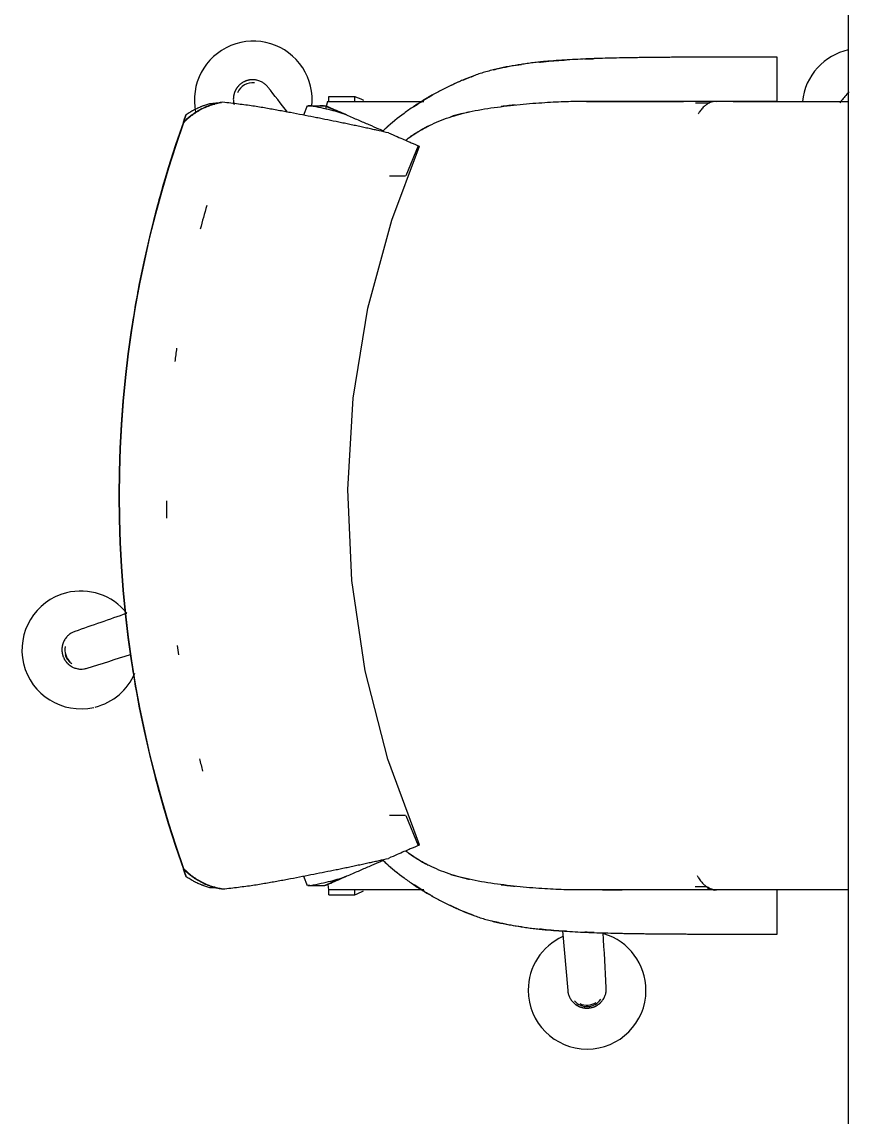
# Model space of a CAD drawing. Extents: x 6433 to 75181, y -2986 to 56414.
# Drawn here: x 25224 to 25785, y 5330 to 6074 of the extents above; entities that cross this region are included whole.
import ezdxf

# ---------------------------------------------------------------- set-up
doc = ezdxf.new("R2010")
doc.units = 0
doc.header["$MEASUREMENT"] = 0
doc.layers.add('A-Furniture', color=252, linetype='CONTINUOUS')

msp = doc.modelspace()

# ---------------------------------------------------------------- linework, layer by layer
at = {"layer": 'A-Furniture'}
for p, q in [((25784.93, 6113.88), (25784.93, 4613.88)), ((25736.77, 6020.5), (25736.77, 6050.5)), ((25432.27, 6023.69), (25449.85, 6023.69)), ((25432.27, 6020.4), (25432.27, 6023.69)), ((25449.85, 6020.4), (25449.85, 6023.69)), ((25351.35, 6018.93), (25355.54, 6019.37)), ((25355.54, 6019.37), (25359.27, 6019.7)), ((25417.57, 6017.49), (25414.99, 6011.07)), ((25418.88, 6017.49), (25429.57, 6017.49)), ((25429.57, 6017.49), (25444.19, 6011.21)), ((25431.38, 6020.4), (25429.97, 6015.18)), ((25431.38, 6020.4), (25496.71, 6020.4)), ((25607.07, 6020.4), (25673.09, 6020.4)), ((25706.73, 6020.4), (25780.5, 6020.4)), ((25780.5, 6020.4), (25784.95, 6020.4)), ((25474.9, 5939.72), (25493.84, 5989.88)), ((25492.88, 5990.29), (25484.52, 5969.79)), ((25473.31, 5969.84), (25484.35, 5969.84)), ((25458.65, 5879.85), (25474.9, 5939.72)), ((25448.66, 5818.63), (25458.65, 5879.85)), ((25445.03, 5756.7), (25448.66, 5818.63)), ((25447.79, 5694.73), (25445.03, 5756.7)), ((25456.93, 5633.37), (25447.79, 5694.73)), ((25472.33, 5573.28), (25456.93, 5633.37)), ((25493.84, 5515.1), (25472.33, 5573.28)), ((25484.35, 5535.14), (25473.31, 5535.14)), ((25484.52, 5535.18), (25492.88, 5514.69)), ((25414.99, 5493.91), (25417.57, 5487.49)), ((25444.19, 5493.77), (25429.57, 5487.49)), ((25355.54, 5485.6), (25351.35, 5486.05)), ((25359.27, 5485.28), (25355.54, 5485.6)), ((25418.88, 5487.49), (25429.57, 5487.49)), ((25431.43, 5488.29), (25431.87, 5484.58)), ((25496.71, 5484.58), (25431.87, 5484.58)), ((25432.27, 5481.29), (25432.27, 5484.58)), ((25432.27, 5481.29), (25449.85, 5481.29)), ((25449.85, 5481.29), (25449.85, 5484.58)), ((25673.09, 5484.58), (25607.07, 5484.58)), ((25780.5, 5484.58), (25706.73, 5484.58)), ((25736.77, 5454.48), (25736.77, 5484.48)), ((25784.95, 5484.58), (25780.5, 5484.58)), ((25590.93, 5456.81), (25594.41, 5416.18))]:
    msp.add_line(p, q, dxfattribs=at)
for centre, radius, start, end in [((25380.9, 6021.38), 40, 33.04881, 191.85208), ((25793.61, 6016.31), 40, 102.64039, 137.51732), ((25380.9, 6021.38), 40, 353.97405, 33.04881), ((25793.61, 6016.31), 40, 137.51732, 174.12717), ((25380.48, 6021.97), 11.14, 84.02688, 156.97912), ((26046.47, 5752.49), 756.84, 159.98894, 160.37738), ((26046.47, 5752.49), 756.84, 160.40867, 199.59133), ((26046.47, 5752.49), 756.62, 160.42831, 199.57169), ((26046.47, 5752.49), 756.84, 163.49886, 165.70638), ((26046.47, 5752.49), 724.59, 164.20509, 165.53572), ((26046.47, 5752.49), 756.84, 169.39213, 171.42383), ((26046.47, 5752.49), 724.59, 172.05656, 172.77513), ((26046.47, 5752.49), 724.59, 180.28832, 181.21946), ((25263.76, 5647.61), 40, 38.76024, 104.1205), ((25263.76, 5647.61), 40, 104.1205, 282.77485), ((25264.05, 5647.74), 11.14, 168.68345, 228.10468), ((26046.47, 5752.49), 724.59, 188.0854, 188.59456), ((25263.76, 5647.61), 11.17, 197.81482, 237.29401), ((26046.47, 5752.49), 756.84, 188.57617, 190.60787), ((25263.76, 5647.61), 40, 284.1205, 336.83238), ((26046.47, 5752.49), 724.59, 194.29018, 194.97515), ((26046.47, 5752.49), 756.84, 194.29362, 196.50114), ((26046.47, 5752.49), 756.84, 199.62262, 200.01106), ((25607.57, 5416.35), 40, 114.42167, 180), ((25607.57, 5416.35), 40, 0, 73.41539), ((25607.57, 5416.35), 40, 180, 0), ((25607.57, 5416.35), 11.17, 220.15514, 326.54575), ((25607.51, 5417.32), 11.14, 244.40479, 303.82601)]:
    msp.add_arc(centre, radius, start, end, dxfattribs=at)
for points, knots in [([(25736.74, 6050.5), (25736.7, 6050.5), (25736.55, 6050.5), (25735.97, 6050.5), (25734.89, 6050.5), (25733.33, 6050.5), (25731.87, 6050.5), (25730.63, 6050.5), (25729.61, 6050.5), (25728.47, 6050.5), (25727.16, 6050.5), (25725.69, 6050.5), (25724.04, 6050.5), (25722.25, 6050.5), (25720.62, 6050.5), (25719.42, 6050.5), (25717.79, 6050.5), (25714.81, 6050.5), (25712.38, 6050.5), (25710.59, 6050.5), (25708.72, 6050.49), (25706.56, 6050.49), (25704.24, 6050.49), (25702.52, 6050.49), (25701.13, 6050.49), (25699.38, 6050.48), (25697.22, 6050.48), (25694.16, 6050.47), (25690.41, 6050.47), (25685.93, 6050.46), (25681.98, 6050.44), (25678.85, 6050.43), (25675.77, 6050.42), (25672.06, 6050.4), (25667.4, 6050.37), (25662.43, 6050.34), (25657.54, 6050.31), (25653.42, 6050.27), (25650.21, 6050.24), (25647.27, 6050.2), (25643.88, 6050.15), (25639.91, 6050.09), (25635.72, 6050.03), (25630.18, 6049.92), (25623.63, 6049.78), (25616.1, 6049.59), (25608.67, 6049.35), (25601.28, 6048.98), (25594.01, 6048.58), (25586.65, 6048.16), (25580.33, 6047.66), (25575.07, 6047.13), (25570.96, 6046.65), (25566.81, 6046.1), (25561.34, 6045.32), (25554.63, 6044.21), (25548.05, 6042.86), (25542.83, 6041.59), (25538.88, 6040.53), (25535, 6039.36), (25530.05, 6037.67), (25524.12, 6035.34), (25518.34, 6032.74), (25513.67, 6030.51), (25510.1, 6028.78), (25506.54, 6026.98), (25501.92, 6024.48), (25496.3, 6021.17), (25489.7, 6016.9), (25481.06, 6010.81), (25474.08, 6005.17), (25469.58, 6000.91), (25468.86, 6000.22)], [0.2173913, 0.2173913, 0.2173913, 0.2173913, 0.2228261, 0.2282609, 0.2336957, 0.2391304, 0.2445652, 0.2472826, 0.25, 0.2527174, 0.2554348, 0.2581522, 0.2608696, 0.263587, 0.2663043, 0.2690217, 0.2717391, 0.2771739, 0.2798913, 0.2826087, 0.2853261, 0.2880435, 0.2907609, 0.2934783, 0.2961957, 0.298913, 0.3016304, 0.3043478, 0.3097826, 0.3152174, 0.3206522, 0.326087, 0.3315217, 0.3369565, 0.3423913, 0.3478261, 0.3532609, 0.3586957, 0.3641304, 0.3695652, 0.375, 0.3804348, 0.3858696, 0.3913043, 0.4021739, 0.4130435, 0.423913, 0.4347826, 0.4456522, 0.4565217, 0.4673913, 0.4728261, 0.4782609, 0.4836957, 0.4891304, 0.5, 0.5108696, 0.5163043, 0.5217391, 0.5271739, 0.5326087, 0.5434783, 0.5543478, 0.5597826, 0.5652174, 0.5706522, 0.576087, 0.5869565, 0.5978261, 0.6086957, 0.6304348, 0.6346057, 0.6346057, 0.6346057, 0.6346057]), ([(25543.95, 6041.82), (25545.5, 6042.23), (25549.45, 6043.22), (25555.79, 6044.51), (25560.58, 6045.26), (25562.92, 6045.58)], [0.49318304, 0.49318304, 0.49318304, 0.49318304, 0.5, 0.51041667, 0.52034416, 0.52034416, 0.52034416, 0.52034416]), ([(25575.26, 6047.09), (25576.16, 6047.18), (25579.46, 6047.53), (25585.06, 6048.06), (25590.2, 6048.4), (25593.06, 6048.57), (25593.62, 6048.6)], [0.53783396, 0.53783396, 0.53783396, 0.53783396, 0.54166667, 0.55208333, 0.5625, 0.56500708, 0.56500708, 0.56500708, 0.56500708]), ([(25606.11, 6049.19), (25607.33, 6049.24), (25609.46, 6049.34), (25611.55, 6049.42), (25612.44, 6049.45)], [0.583333333, 0.583333333, 0.583333333, 0.583333333, 0.588541667, 0.59241184, 0.59241184, 0.59241184, 0.59241184]), ([(25380.04, 6035.11), (25379.8, 6035.1), (25379.41, 6035.08), (25378.9, 6035.02), (25378.6, 6034.98), (25378.36, 6034.95), (25378.13, 6034.9), (25377.83, 6034.85), (25377.44, 6034.76), (25377.01, 6034.65), (25376.64, 6034.55), (25376.45, 6034.48), (25376.33, 6034.44), (25376.24, 6034.41), (25376.14, 6034.38), (25376.01, 6034.33), (25375.78, 6034.25), (25375.42, 6034.11), (25374.96, 6033.9), (25374.33, 6033.6), (25373.69, 6033.24), (25373.07, 6032.84), (25372.64, 6032.53), (25372.21, 6032.2), (25371.62, 6031.7), (25371.05, 6031.15), (25370.54, 6030.58), (25370.19, 6030.16), (25369.94, 6029.83), (25369.78, 6029.62), (25369.7, 6029.5), (25369.64, 6029.41), (25369.59, 6029.33), (25369.51, 6029.22), (25369.4, 6029.04), (25369.19, 6028.72), (25368.97, 6028.33), (25368.79, 6028), (25368.68, 6027.76), (25368.61, 6027.62), (25368.56, 6027.52), (25368.51, 6027.41), (25368.44, 6027.26), (25368.34, 6027.02), (25368.2, 6026.68), (25368.06, 6026.3), (25367.98, 6026.06), (25367.95, 6025.94)], [-1, -1, -1, -1, -0.916667, -0.875, -0.854167, -0.833333, -0.8125, -0.791667, -0.75, -0.708333, -0.6875, -0.677083, -0.671875, -0.666667, -0.661458, -0.65625, -0.645833, -0.625, -0.604167, -0.583333, -0.541667, -0.520833, -0.5, -0.479167, -0.458333, -0.416667, -0.395833, -0.375, -0.354167, -0.34375, -0.338542, -0.333333, -0.328125, -0.322917, -0.3125, -0.291667, -0.25, -0.208333, -0.1875, -0.177083, -0.166667, -0.15625, -0.145833, -0.125, -0.083333, -0.041667, 0, 0, 0, 0]), ([(25385.28, 6034.21), (25384.84, 6034.38), (25383.99, 6034.66), (25382.95, 6034.89), (25382.26, 6035), (25381.88, 6035.04), (25381.66, 6035.06), (25381.48, 6035.08), (25381.31, 6035.09), (25381.1, 6035.1), (25380.86, 6035.11), (25380.65, 6035.12), (25380.46, 6035.12), (25380.24, 6035.11), (25380.11, 6035.11), (25380.04, 6035.11)], [-1, -1, -1, -1, -0.8, -0.6, -0.5, -0.45, -0.4, -0.375, -0.35, -0.3, -0.25, -0.2, -0.15, -0.1, 0, 0, 0, 0]), ([(25367.95, 6025.94), (25367.93, 6025.89), (25367.89, 6025.77), (25367.84, 6025.58), (25367.79, 6025.4), (25367.74, 6025.21), (25367.67, 6024.93), (25367.6, 6024.61), (25367.55, 6024.35), (25367.48, 6023.95), (25367.38, 6023.19), (25367.31, 6022.03), (25367.35, 6021.12), (25367.4, 6020.66)], [-1, -1, -1, -1, -0.925, -0.85, -0.8125, -0.775, -0.7, -0.625, -0.5875, -0.55, -0.4, -0.2, 0, 0, 0, 0]), ([(25489.74, 6016.77), (25491.36, 6017.84), (25495.04, 6020.23), (25499.47, 6022.98), (25502.35, 6024.65), (25503.09, 6025.08)], [0.40851688, 0.40851688, 0.40851688, 0.40851688, 0.41666667, 0.42708333, 0.43069115, 0.43069115, 0.43069115, 0.43069115]), ([(25359.27, 6019.7), (25358.17, 6019.55), (25356.51, 6019.24), (25354.26, 6018.65), (25352.57, 6018.12), (25350.86, 6017.52), (25349.13, 6016.84), (25347.7, 6016.21), (25346.57, 6015.67), (25345.73, 6015.24), (25344.89, 6014.8), (25343.79, 6014.2), (25342.42, 6013.4), (25340.8, 6012.37), (25339.23, 6011.28), (25337.72, 6010.12), (25335.75, 6008.49), (25334.35, 6007.17), (25333.45, 6006.26)], [-1, -1, -1, -1, -0.875, -0.8125, -0.75, -0.6875, -0.625, -0.5625, -0.53125, -0.5, -0.46875, -0.4375, -0.375, -0.3125, -0.25, -0.1875, -0.125, 0, 0, 0, 0]), ([(25360.2, 6019.77), (25359.07, 6019.63), (25357.36, 6019.33), (25355.04, 6018.75), (25353.29, 6018.23), (25351.52, 6017.62), (25349.73, 6016.92), (25348.24, 6016.27), (25347.07, 6015.72), (25346.2, 6015.28), (25345.34, 6014.83), (25344.19, 6014.2), (25342.78, 6013.37), (25341.11, 6012.3), (25339.5, 6011.17), (25337.94, 6009.96), (25335.92, 6008.26), (25334.48, 6006.89), (25333.57, 6005.94)], [-1, -1, -1, -1, -0.875, -0.8125, -0.75, -0.6875, -0.625, -0.5625, -0.53125, -0.5, -0.46875, -0.4375, -0.375, -0.3125, -0.25, -0.1875, -0.125, 0, 0, 0, 0]), ([(25333.81, 6006.63), (25334.71, 6007.52), (25336.1, 6008.79), (25338.04, 6010.37), (25339.54, 6011.5), (25341.09, 6012.56), (25342.68, 6013.56), (25344.03, 6014.33), (25345.12, 6014.92), (25345.94, 6015.35), (25346.77, 6015.76), (25347.88, 6016.29), (25349.29, 6016.91), (25350.99, 6017.57), (25352.68, 6018.16), (25354.34, 6018.67), (25356.56, 6019.24), (25358.19, 6019.55), (25359.27, 6019.7)], [-1, -1, -1, -1, -0.875, -0.8125, -0.75, -0.6875, -0.625, -0.5625, -0.53125, -0.5, -0.46875, -0.4375, -0.375, -0.3125, -0.25, -0.1875, -0.125, 0, 0, 0, 0]), ([(25335.33, 6011.48), (25336.17, 6012.07), (25337.47, 6012.91), (25339, 6013.82), (25339.88, 6014.31), (25340.55, 6014.67), (25341.22, 6015.02), (25342.12, 6015.47), (25343.25, 6016), (25344.39, 6016.5), (25345.29, 6016.88), (25345.97, 6017.15), (25346.65, 6017.42), (25347.55, 6017.75), (25349.12, 6018.3), (25350.46, 6018.7), (25351.35, 6018.93)], [-1, -1, -1, -1, -0.833333, -0.75, -0.708333, -0.666667, -0.625, -0.583333, -0.5, -0.416667, -0.375, -0.333333, -0.291667, -0.25, -0.166667, 0, 0, 0, 0]), ([(25472.63, 5998.99), (25470.6, 5999.46), (25467.45, 6000.18), (25463.01, 6001.17), (25459.58, 6001.93), (25455.97, 6002.71), (25452.2, 6003.52), (25448.37, 6004.33), (25444.58, 6005.12), (25440.85, 6005.9), (25435.85, 6006.92), (25430.83, 6007.94), (25425.77, 6008.96), (25420.73, 6009.96), (25414.3, 6011.21), (25407.54, 6012.5), (25402.04, 6013.53), (25397.84, 6014.29), (25393.67, 6015.04), (25389.5, 6015.8), (25385.2, 6016.54), (25380.65, 6017.24), (25375.83, 6017.91), (25369.16, 6018.77), (25363.86, 6019.38), (25360.2, 6019.77)], [-1, -1, -1, -1, -0.928571, -0.892857, -0.857143, -0.821429, -0.785714, -0.75, -0.714286, -0.678571, -0.642857, -0.571429, -0.535714, -0.5, -0.428571, -0.357143, -0.321429, -0.285714, -0.25, -0.214286, -0.178571, -0.142857, -0.107143, -0.071429, 0, 0, 0, 0]), ([(25419.99, 6017.49), (25419.34, 6017.49), (25418.52, 6017.49), (25417.99, 6017.49), (25417.84, 6017.49), (25417.82, 6017.49)], [0.4444444, 0.4444444, 0.4444444, 0.4444444, 0.5833333, 0.6527778, 0.6666667, 0.6666667, 0.6666667, 0.6666667]), ([(25444.22, 6011.19), (25442.82, 6011.79), (25437.92, 6013.9), (25433, 6016.01), (25429.57, 6017.49)], [-0.08237256, -0.08237256, -0.08237256, -0.08237256, -0.05882353, 0, 0, 0, 0]), ([(25429.57, 6017.49), (25433, 6016.01), (25437.92, 6013.9), (25442.82, 6011.79), (25444.22, 6011.19)], [-1, -1, -1, -1, -0.94117647, -0.91762744, -0.91762744, -0.91762744, -0.91762744]), ([(25484.62, 5994.31), (25485.54, 5995.01), (25487.5, 5996.44), (25490.57, 5998.51), (25493.84, 6000.48), (25497.14, 6002.3), (25501.49, 6004.54), (25506.96, 6007.01), (25513.79, 6009.56), (25521.3, 6011.84), (25529.47, 6013.77), (25537.91, 6015.3), (25546.62, 6016.55), (25555.47, 6017.66), (25564.3, 6018.6), (25572.88, 6019.28), (25580.9, 6019.8), (25588.32, 6020.21), (25595.07, 6020.46), (25601.31, 6020.51), (25607.31, 6020.49), (25613.32, 6020.49), (25619.54, 6020.53), (25624.98, 6020.52), (25629.62, 6020.51), (25634.5, 6020.5), (25639.43, 6020.5), (25644.05, 6020.5), (25647.18, 6020.5), (25650, 6020.5), (25653.1, 6020.5), (25657.16, 6020.5), (25663.92, 6020.5), (25671.26, 6020.5), (25676.23, 6020.5), (25679.33, 6020.5), (25682.52, 6020.5), (25686.49, 6020.5), (25690.73, 6020.5), (25694.21, 6020.5), (25697.02, 6020.5), (25699.05, 6020.5), (25700.79, 6020.5), (25702.15, 6020.5), (25703.63, 6020.5), (25705.73, 6020.5), (25707.94, 6020.5), (25709.83, 6020.5), (25711.58, 6020.5), (25713.32, 6020.5), (25715.2, 6020.5), (25717.25, 6020.5), (25718.78, 6020.5), (25719.7, 6020.5), (25720.53, 6020.5), (25721.5, 6020.5), (25722.89, 6020.5), (25724.62, 6020.5), (25726.17, 6020.5), (25727.57, 6020.5), (25728.8, 6020.5), (25729.89, 6020.5), (25731.18, 6020.5), (25732.61, 6020.5), (25734.22, 6020.5), (25735.93, 6020.5), (25736.8, 6020.5), (25736.81, 6020.5), (25736.72, 6020.5)], [0.3754739, 0.3754739, 0.3754739, 0.3754739, 0.3804348, 0.3858696, 0.3913043, 0.3967391, 0.4021739, 0.4130435, 0.423913, 0.4347826, 0.4456522, 0.4565217, 0.4673913, 0.4782609, 0.4891304, 0.5, 0.5108696, 0.5217391, 0.5326087, 0.5434783, 0.5543478, 0.5652174, 0.576087, 0.5869565, 0.5923913, 0.5978261, 0.6086957, 0.6141304, 0.6195652, 0.625, 0.6304348, 0.6358696, 0.6413043, 0.6521739, 0.6576087, 0.6630435, 0.6684783, 0.673913, 0.6793478, 0.6847826, 0.6875, 0.6902174, 0.6929348, 0.6956522, 0.6983696, 0.701087, 0.7038043, 0.7065217, 0.7092391, 0.7119565, 0.7146739, 0.7173913, 0.7201087, 0.7228261, 0.7241848, 0.7255435, 0.7282609, 0.7309783, 0.7336957, 0.736413, 0.7391304, 0.7418478, 0.7445652, 0.75, 0.7554348, 0.7608696, 0.7717391, 0.7826087, 0.7826087, 0.7826087, 0.7826087]), ([(25558.75, 6018), (25557.33, 6017.84), (25554.15, 6017.49), (25550.93, 6017.11), (25549.16, 6016.89)], [0.50425801, 0.50425801, 0.50425801, 0.50425801, 0.51041667, 0.51788638, 0.51788638, 0.51788638, 0.51788638]), ([(25690.62, 6019.38), (25690.06, 6019.12), (25688.89, 6018.49), (25686.99, 6017.01), (25685.32, 6015.23), (25684.15, 6013.67), (25683.47, 6012.67), (25683.13, 6012.14), (25682.96, 6011.87)], [0, 0, 0, 0, 0.0277778, 0.0555556, 0.0833333, 0.0972222, 0.1041667, 0.1111111, 0.1111111, 0.1111111, 0.1111111]), ([(25689.23, 6018.9), (25689.77, 6019.28), (25691.83, 6020.46), (25693.88, 6020.71), (25695.36, 6020.4)], [-0.07541741, -0.07541741, -0.07541741, -0.07541741, -0.05555556, 0, 0, 0, 0]), ([(25444.19, 6011.21), (25446.87, 6010.05), (25452.14, 6007.79), (25459.5, 6004.63), (25465.01, 6002.26), (25467.97, 6000.99), (25468.91, 6000.59)], [-1, -1, -1, -1, -0.8, -0.6, -0.4, -0.3, -0.3, -0.3, -0.3]), ([(25468.69, 6000.04), (25469.42, 6000.79), (25471.88, 6003.22), (25475.07, 6006.03), (25477.6, 6008.07), (25478.22, 6008.56)], [0.37051719, 0.37051719, 0.37051719, 0.37051719, 0.375, 0.38541667, 0.38875119, 0.38875119, 0.38875119, 0.38875119]), ([(25527.67, 6013.19), (25526.9, 6013.02), (25523.78, 6012.33), (25519.51, 6011.3), (25516.09, 6010.32), (25514.94, 6009.98)], [0.54866694, 0.54866694, 0.54866694, 0.54866694, 0.55208333, 0.5625, 0.56783755, 0.56783755, 0.56783755, 0.56783755]), ([(25499.19, 6003.39), (25499.11, 6003.34), (25496.96, 6002.17), (25492.8, 5999.71), (25488.78, 5996.98), (25486.79, 5995.53), (25486.7, 5995.47)], [0.59333507, 0.59333507, 0.59333507, 0.59333507, 0.59375, 0.60416667, 0.61458333, 0.61505928, 0.61505928, 0.61505928, 0.61505928]), ([(25251.48, 5651.58), (25251.41, 5651.35), (25251.31, 5650.97), (25251.2, 5650.47), (25251.14, 5650.17), (25251.09, 5649.94), (25251.06, 5649.7), (25251.01, 5649.4), (25250.97, 5649.01), (25250.93, 5648.56), (25250.92, 5648.18), (25250.91, 5647.97), (25250.91, 5647.85), (25250.91, 5647.75), (25250.91, 5647.65), (25250.91, 5647.52), (25250.92, 5647.26), (25250.93, 5646.88), (25250.98, 5646.38), (25251.06, 5645.68), (25251.2, 5644.96), (25251.38, 5644.25), (25251.53, 5643.74), (25251.7, 5643.23), (25251.98, 5642.51), (25252.32, 5641.79), (25252.69, 5641.13), (25252.97, 5640.66), (25253.21, 5640.31), (25253.36, 5640.1), (25253.45, 5639.98), (25253.51, 5639.9), (25253.57, 5639.82), (25253.65, 5639.71), (25253.78, 5639.54), (25254.02, 5639.25), (25254.31, 5638.91), (25254.57, 5638.64), (25254.76, 5638.45), (25254.87, 5638.34), (25254.95, 5638.26), (25255.04, 5638.17), (25255.15, 5638.07), (25255.35, 5637.89), (25255.63, 5637.65), (25255.95, 5637.39), (25256.14, 5637.24), (25256.24, 5637.17)], [-1, -1, -1, -1, -0.916667, -0.875, -0.854167, -0.833333, -0.8125, -0.791667, -0.75, -0.708333, -0.6875, -0.677083, -0.671875, -0.666667, -0.661458, -0.65625, -0.645833, -0.625, -0.604167, -0.583333, -0.541667, -0.520833, -0.5, -0.479167, -0.458333, -0.416667, -0.395833, -0.375, -0.354167, -0.34375, -0.338542, -0.333333, -0.328125, -0.322917, -0.3125, -0.291667, -0.25, -0.208333, -0.1875, -0.177083, -0.166667, -0.15625, -0.145833, -0.125, -0.083333, -0.041667, 0, 0, 0, 0]), ([(25254.03, 5656.24), (25253.73, 5655.89), (25253.18, 5655.17), (25252.63, 5654.26), (25252.31, 5653.64), (25252.14, 5653.3), (25252.05, 5653.09), (25251.98, 5652.93), (25251.91, 5652.77), (25251.83, 5652.58), (25251.74, 5652.35), (25251.67, 5652.16), (25251.61, 5651.98), (25251.54, 5651.77), (25251.5, 5651.65), (25251.48, 5651.58)], [-1, -1, -1, -1, -0.8, -0.6, -0.5, -0.45, -0.4, -0.375, -0.35, -0.3, -0.25, -0.2, -0.15, -0.1, 0, 0, 0, 0]), ([(25256.24, 5637.17), (25256.28, 5637.14), (25256.39, 5637.06), (25256.55, 5636.95), (25256.7, 5636.85), (25256.87, 5636.73), (25257.11, 5636.58), (25257.39, 5636.41), (25257.62, 5636.28), (25257.98, 5636.08), (25258.66, 5635.74), (25259.74, 5635.3), (25260.61, 5635.05), (25261.07, 5634.94)], [-1, -1, -1, -1, -0.925, -0.85, -0.8125, -0.775, -0.7, -0.625, -0.5875, -0.55, -0.4, -0.2, 0, 0, 0, 0]), ([(25736.72, 5484.48), (25736.81, 5484.48), (25736.8, 5484.48), (25735.93, 5484.48), (25734.22, 5484.48), (25732.61, 5484.48), (25731.18, 5484.48), (25729.89, 5484.48), (25728.8, 5484.48), (25727.57, 5484.48), (25726.17, 5484.48), (25724.62, 5484.48), (25722.89, 5484.48), (25721.5, 5484.48), (25720.53, 5484.48), (25719.7, 5484.48), (25718.78, 5484.48), (25717.25, 5484.48), (25715.2, 5484.48), (25713.32, 5484.48), (25711.58, 5484.48), (25709.83, 5484.48), (25707.94, 5484.48), (25705.73, 5484.48), (25703.63, 5484.48), (25702.15, 5484.48), (25700.79, 5484.48), (25699.05, 5484.48), (25697.02, 5484.48), (25694.21, 5484.48), (25690.73, 5484.48), (25686.49, 5484.48), (25682.52, 5484.48), (25679.33, 5484.48), (25676.23, 5484.48), (25671.26, 5484.48), (25663.92, 5484.48), (25657.16, 5484.48), (25653.1, 5484.48), (25650, 5484.48), (25647.18, 5484.48), (25644.05, 5484.48), (25639.43, 5484.48), (25634.5, 5484.47), (25629.62, 5484.46), (25624.98, 5484.45), (25619.54, 5484.45), (25613.32, 5484.48), (25607.31, 5484.49), (25601.31, 5484.46), (25595.07, 5484.52), (25588.32, 5484.77), (25580.9, 5485.18), (25572.88, 5485.69), (25564.3, 5486.38), (25555.47, 5487.31), (25546.62, 5488.42), (25537.91, 5489.68), (25529.47, 5491.2), (25521.3, 5493.14), (25513.79, 5495.42), (25506.96, 5497.97), (25501.49, 5500.44), (25497.14, 5502.67), (25493.84, 5504.49), (25490.57, 5506.47), (25487.5, 5508.53), (25485.54, 5509.97), (25484.62, 5510.67)], [0.2173913, 0.2173913, 0.2173913, 0.2173913, 0.2282609, 0.2391304, 0.2445652, 0.25, 0.2554348, 0.2581522, 0.2608696, 0.263587, 0.2663043, 0.2690217, 0.2717391, 0.2744565, 0.2758152, 0.2771739, 0.2798913, 0.2826087, 0.2853261, 0.2880435, 0.2907609, 0.2934783, 0.2961957, 0.298913, 0.3016304, 0.3043478, 0.3070652, 0.3097826, 0.3125, 0.3152174, 0.3206522, 0.326087, 0.3315217, 0.3369565, 0.3423913, 0.3478261, 0.3586957, 0.3641304, 0.3695652, 0.375, 0.3804348, 0.3858696, 0.3913043, 0.4021739, 0.4076087, 0.4130435, 0.423913, 0.4347826, 0.4456522, 0.4565217, 0.4673913, 0.4782609, 0.4891304, 0.5, 0.5108696, 0.5217391, 0.5326087, 0.5434783, 0.5543478, 0.5652174, 0.576087, 0.5869565, 0.5978261, 0.6032609, 0.6086957, 0.6141304, 0.6195652, 0.6245261, 0.6245261, 0.6245261, 0.6245261]), ([(25486.7, 5509.51), (25486.79, 5509.45), (25488.78, 5508), (25492.8, 5505.27), (25496.96, 5502.8), (25499.11, 5501.63), (25499.19, 5501.59)], [0.38494072, 0.38494072, 0.38494072, 0.38494072, 0.38541667, 0.39583333, 0.40625, 0.40666493, 0.40666493, 0.40666493, 0.40666493]), ([(25360.2, 5485.21), (25363.86, 5485.6), (25369.16, 5486.2), (25375.83, 5487.06), (25380.65, 5487.73), (25385.2, 5488.44), (25389.5, 5489.18), (25393.67, 5489.93), (25397.84, 5490.69), (25402.04, 5491.45), (25407.54, 5492.48), (25414.3, 5493.77), (25422.01, 5495.27), (25429.56, 5496.78), (25435.85, 5498.05), (25440.85, 5499.08), (25444.58, 5499.85), (25448.37, 5500.65), (25452.2, 5501.46), (25455.97, 5502.26), (25459.58, 5503.05), (25463.01, 5503.8), (25467.45, 5504.79), (25470.6, 5505.51), (25472.63, 5505.98)], [-1, -1, -1, -1, -0.928571, -0.892857, -0.857143, -0.821429, -0.785714, -0.75, -0.714286, -0.678571, -0.642857, -0.571429, -0.5, -0.428571, -0.357143, -0.321429, -0.285714, -0.25, -0.214286, -0.178571, -0.142857, -0.107143, -0.071429, 0, 0, 0, 0]), ([(25468.91, 5504.39), (25467.97, 5503.98), (25465.02, 5502.72), (25459.5, 5500.35), (25452.14, 5497.19), (25446.88, 5494.92), (25444.19, 5493.77)], [-0.7, -0.7, -0.7, -0.7, -0.6, -0.4, -0.2, 0, 0, 0, 0]), ([(25478.22, 5496.42), (25477.6, 5496.91), (25475.07, 5498.94), (25471.88, 5501.76), (25469.42, 5504.19), (25468.69, 5504.93)], [0.61124881, 0.61124881, 0.61124881, 0.61124881, 0.61458333, 0.625, 0.62948281, 0.62948281, 0.62948281, 0.62948281]), ([(25468.86, 5504.75), (25469.58, 5504.06), (25474.08, 5499.81), (25481.06, 5494.17), (25489.7, 5488.08), (25496.3, 5483.81), (25501.92, 5480.5), (25506.54, 5477.99), (25510.1, 5476.19), (25513.67, 5474.46), (25518.34, 5472.24), (25524.12, 5469.63), (25530.05, 5467.3), (25535, 5465.62), (25538.88, 5464.45), (25542.83, 5463.39), (25548.05, 5462.12), (25554.63, 5460.77), (25561.34, 5459.66), (25566.81, 5458.88), (25570.96, 5458.33), (25575.07, 5457.84), (25580.33, 5457.31), (25586.65, 5456.82), (25594.01, 5456.4), (25601.28, 5456), (25608.67, 5455.63), (25616.1, 5455.38), (25623.63, 5455.2), (25630.18, 5455.06), (25635.72, 5454.95), (25639.91, 5454.88), (25643.88, 5454.83), (25647.27, 5454.78), (25650.21, 5454.74), (25653.42, 5454.7), (25657.54, 5454.67), (25662.43, 5454.63), (25667.4, 5454.6), (25672.06, 5454.58), (25675.77, 5454.56), (25678.85, 5454.54), (25681.98, 5454.53), (25685.93, 5454.52), (25690.41, 5454.51), (25694.16, 5454.5), (25697.22, 5454.5), (25699.38, 5454.49), (25701.13, 5454.49), (25702.52, 5454.49), (25704.24, 5454.48), (25706.56, 5454.48), (25708.72, 5454.48), (25710.59, 5454.48), (25712.38, 5454.48), (25714.81, 5454.48), (25717.79, 5454.48), (25719.42, 5454.48), (25720.62, 5454.48), (25722.25, 5454.48), (25724.04, 5454.48), (25725.69, 5454.48), (25727.16, 5454.48), (25728.47, 5454.47), (25729.61, 5454.47), (25730.63, 5454.47), (25731.87, 5454.47), (25733.33, 5454.47), (25734.89, 5454.47), (25735.97, 5454.48), (25736.55, 5454.48), (25736.7, 5454.48), (25736.74, 5454.48)], [0.3653943, 0.3653943, 0.3653943, 0.3653943, 0.3695652, 0.3913043, 0.4021739, 0.4130435, 0.423913, 0.4293478, 0.4347826, 0.4402174, 0.4456522, 0.4565217, 0.4673913, 0.4728261, 0.4782609, 0.4836957, 0.4891304, 0.5, 0.5108696, 0.5163043, 0.5217391, 0.5271739, 0.5326087, 0.5434783, 0.5543478, 0.5652174, 0.576087, 0.5869565, 0.5978261, 0.6086957, 0.6141304, 0.6195652, 0.625, 0.6304348, 0.6358696, 0.6413043, 0.6467391, 0.6521739, 0.6576087, 0.6630435, 0.6684783, 0.673913, 0.6793478, 0.6847826, 0.6902174, 0.6956522, 0.6983696, 0.701087, 0.7038043, 0.7065217, 0.7092391, 0.7119565, 0.7146739, 0.7173913, 0.7201087, 0.7228261, 0.7282609, 0.7309783, 0.7336957, 0.736413, 0.7391304, 0.7418478, 0.7445652, 0.7472826, 0.75, 0.7527174, 0.7554348, 0.7608696, 0.7663043, 0.7717391, 0.7771739, 0.7826087, 0.7826087, 0.7826087, 0.7826087]), ([(25333.45, 5498.71), (25334.35, 5497.8), (25335.75, 5496.49), (25337.72, 5494.86), (25339.23, 5493.7), (25340.8, 5492.6), (25342.42, 5491.58), (25343.79, 5490.78), (25344.89, 5490.17), (25345.73, 5489.73), (25346.57, 5489.31), (25347.7, 5488.77), (25349.13, 5488.14), (25350.86, 5487.46), (25352.57, 5486.85), (25354.26, 5486.33), (25356.51, 5485.74), (25358.17, 5485.43), (25359.27, 5485.28)], [-1, -1, -1, -1, -0.875, -0.8125, -0.75, -0.6875, -0.625, -0.5625, -0.53125, -0.5, -0.46875, -0.4375, -0.375, -0.3125, -0.25, -0.1875, -0.125, 0, 0, 0, 0]), ([(25333.57, 5499.03), (25334.48, 5498.08), (25335.92, 5496.72), (25337.94, 5495.02), (25339.5, 5493.81), (25341.11, 5492.67), (25342.78, 5491.61), (25344.19, 5490.78), (25345.34, 5490.15), (25346.2, 5489.7), (25347.07, 5489.26), (25348.24, 5488.7), (25349.73, 5488.05), (25351.52, 5487.36), (25353.29, 5486.74), (25355.04, 5486.22), (25357.36, 5485.64), (25359.07, 5485.34), (25360.2, 5485.21)], [-1, -1, -1, -1, -0.875, -0.8125, -0.75, -0.6875, -0.625, -0.5625, -0.53125, -0.5, -0.46875, -0.4375, -0.375, -0.3125, -0.25, -0.1875, -0.125, 0, 0, 0, 0]), ([(25359.27, 5485.28), (25358.19, 5485.42), (25356.56, 5485.73), (25354.36, 5486.3), (25352.69, 5486.81), (25351, 5487.4), (25349.3, 5488.07), (25347.9, 5488.68), (25346.78, 5489.21), (25345.95, 5489.62), (25345.13, 5490.05), (25344.04, 5490.64), (25342.69, 5491.41), (25341.1, 5492.41), (25339.55, 5493.47), (25338.05, 5494.6), (25336.1, 5496.18), (25334.71, 5497.46), (25333.81, 5498.35)], [-1, -1, -1, -1, -0.875, -0.8125, -0.75, -0.6875, -0.625, -0.5625, -0.53125, -0.5, -0.46875, -0.4375, -0.375, -0.3125, -0.25, -0.1875, -0.125, 0, 0, 0, 0]), ([(25351.35, 5486.05), (25350.45, 5486.28), (25349.1, 5486.68), (25347.53, 5487.23), (25346.63, 5487.56), (25345.96, 5487.83), (25345.29, 5488.1), (25344.4, 5488.47), (25343.29, 5488.96), (25342.18, 5489.48), (25341.29, 5489.92), (25340.62, 5490.26), (25339.95, 5490.62), (25339.06, 5491.12), (25337.52, 5492.03), (25336.2, 5492.89), (25335.33, 5493.5)], [-1, -1, -1, -1, -0.833333, -0.75, -0.708333, -0.666667, -0.625, -0.583333, -0.5, -0.416667, -0.375, -0.333333, -0.291667, -0.25, -0.166667, 0, 0, 0, 0]), ([(25429.57, 5487.49), (25433, 5488.96), (25437.92, 5491.08), (25442.82, 5493.18), (25444.22, 5493.78)], [-1, -1, -1, -1, -0.94117647, -0.91762986, -0.91762986, -0.91762986, -0.91762986]), ([(25444.22, 5493.78), (25442.82, 5493.18), (25437.92, 5491.08), (25433, 5488.96), (25429.57, 5487.49)], [-0.08237014, -0.08237014, -0.08237014, -0.08237014, -0.05882353, 0, 0, 0, 0]), ([(25514.94, 5495), (25516.09, 5494.65), (25519.51, 5493.67), (25523.78, 5492.64), (25526.9, 5491.95), (25527.67, 5491.79)], [0.43216245, 0.43216245, 0.43216245, 0.43216245, 0.4375, 0.44791667, 0.45133306, 0.45133306, 0.45133306, 0.45133306]), ([(25682.29, 5494.25), (25682.44, 5493.98), (25682.75, 5493.45), (25683.36, 5492.46), (25684.42, 5490.89), (25685.87, 5489.11), (25687.47, 5487.58), (25688.41, 5486.88), (25688.83, 5486.6)], [0.8888889, 0.8888889, 0.8888889, 0.8888889, 0.8958333, 0.9027778, 0.9166667, 0.9444444, 0.9722222, 1, 1, 1, 1]), ([(25503.09, 5479.9), (25502.35, 5480.32), (25499.47, 5482), (25495.04, 5484.75), (25491.36, 5487.14), (25489.74, 5488.21)], [0.56930885, 0.56930885, 0.56930885, 0.56930885, 0.57291667, 0.58333333, 0.59148312, 0.59148312, 0.59148312, 0.59148312]), ([(25549.16, 5488.08), (25550.93, 5487.86), (25554.15, 5487.48), (25557.33, 5487.13), (25558.75, 5486.98)], [0.48211362, 0.48211362, 0.48211362, 0.48211362, 0.48958333, 0.49574199, 0.49574199, 0.49574199, 0.49574199]), ([(25689.23, 5486.07), (25689.77, 5485.7), (25691.83, 5484.52), (25693.88, 5484.26), (25695.36, 5484.58)], [0.92458259, 0.92458259, 0.92458259, 0.92458259, 0.94444444, 1, 1, 1, 1]), ([(25530.19, 5467.39), (25527.01, 5468.52), (25521.68, 5470.59), (25516.42, 5472.98), (25514.3, 5474)], [0.52726515, 0.52726515, 0.52726515, 0.52726515, 0.54166667, 0.55157401, 0.55157401, 0.55157401, 0.55157401]), ([(25562.92, 5459.39), (25560.58, 5459.72), (25555.79, 5460.47), (25549.45, 5461.76), (25545.5, 5462.74), (25543.95, 5463.15)], [0.47965584, 0.47965584, 0.47965584, 0.47965584, 0.48958333, 0.5, 0.50681696, 0.50681696, 0.50681696, 0.50681696]), ([(25593.62, 5456.38), (25593.06, 5456.41), (25590.2, 5456.57), (25585.06, 5456.91), (25579.46, 5457.44), (25576.16, 5457.79), (25575.26, 5457.89)], [0.43499292, 0.43499292, 0.43499292, 0.43499292, 0.4375, 0.44791667, 0.45833333, 0.46216604, 0.46216604, 0.46216604, 0.46216604]), ([(25615.82, 5407.14), (25615.87, 5407.18), (25615.96, 5407.26), (25616.11, 5407.38), (25616.25, 5407.51), (25616.4, 5407.64), (25616.61, 5407.84), (25616.84, 5408.07), (25617.03, 5408.26), (25617.31, 5408.55), (25617.81, 5409.13), (25618.5, 5410.07), (25618.96, 5410.85), (25619.17, 5411.27)], [-1, -1, -1, -1, -0.925, -0.85, -0.8125, -0.775, -0.7, -0.625, -0.5875, -0.55, -0.4, -0.2, 0, 0, 0, 0]), ([(25596.79, 5409.7), (25597.06, 5409.32), (25597.63, 5408.61), (25598.37, 5407.85), (25598.89, 5407.39), (25599.18, 5407.15), (25599.36, 5407), (25599.5, 5406.9), (25599.63, 5406.79), (25599.8, 5406.67), (25600, 5406.53), (25600.17, 5406.41), (25600.33, 5406.31), (25600.51, 5406.19), (25600.63, 5406.12), (25600.69, 5406.08)], [-1, -1, -1, -1, -0.8, -0.6, -0.5, -0.45, -0.4, -0.375, -0.35, -0.3, -0.25, -0.2, -0.15, -0.1, 0, 0, 0, 0]), ([(25600.69, 5406.08), (25600.89, 5405.96), (25601.23, 5405.76), (25601.69, 5405.53), (25601.96, 5405.4), (25602.18, 5405.3), (25602.4, 5405.21), (25602.68, 5405.09), (25603.05, 5404.95), (25603.48, 5404.8), (25603.84, 5404.7), (25604.04, 5404.64), (25604.16, 5404.61), (25604.25, 5404.58), (25604.35, 5404.56), (25604.48, 5404.53), (25604.73, 5404.47), (25605.11, 5404.39), (25605.6, 5404.31), (25606.3, 5404.22), (25607.03, 5404.17), (25607.76, 5404.17), (25608.29, 5404.2), (25608.83, 5404.24), (25609.6, 5404.33), (25610.38, 5404.48), (25611.11, 5404.68), (25611.63, 5404.84), (25612.03, 5404.98), (25612.28, 5405.07), (25612.41, 5405.12), (25612.51, 5405.16), (25612.6, 5405.2), (25612.72, 5405.25), (25612.91, 5405.34), (25613.26, 5405.5), (25613.66, 5405.7), (25613.99, 5405.89), (25614.22, 5406.02), (25614.35, 5406.1), (25614.45, 5406.16), (25614.55, 5406.22), (25614.69, 5406.31), (25614.91, 5406.46), (25615.21, 5406.67), (25615.53, 5406.91), (25615.73, 5407.07), (25615.82, 5407.14)], [-1, -1, -1, -1, -0.916667, -0.875, -0.854167, -0.833333, -0.8125, -0.791667, -0.75, -0.708333, -0.6875, -0.677083, -0.671875, -0.666667, -0.661458, -0.65625, -0.645833, -0.625, -0.604167, -0.583333, -0.541667, -0.520833, -0.5, -0.479167, -0.458333, -0.416667, -0.395833, -0.375, -0.354167, -0.34375, -0.338542, -0.333333, -0.328125, -0.322917, -0.3125, -0.291667, -0.25, -0.208333, -0.1875, -0.177083, -0.166667, -0.15625, -0.145833, -0.125, -0.083333, -0.041667, 0, 0, 0, 0])]:
    msp.add_open_spline(points, degree=3, knots=knots, dxfattribs=at)
for points in [[(25521.67, 6034.29), (25524.49, 6035.47), (25527.33, 6036.57), (25530.19, 6037.58)], [(25390.82, 6030.09), (25390.34, 6030.7), (25389.28, 6031.83), (25387.41, 6033.22), (25386.01, 6033.92), (25385.28, 6034.21)], [(25404.15, 6013.11), (25399.71, 6018.77), (25395.26, 6024.43), (25390.82, 6030.09)], [(25514.3, 6030.98), (25516.42, 6032), (25518.57, 6032.97), (25520.72, 6033.89)], [(25449.85, 6023.69), (25451.89, 6022.98), (25453.84, 6022.14), (25455.7, 6021.15)], [(25783.86, 6025.21), (25782.3, 6023.3), (25780.73, 6021.39), (25779.16, 6019.48)], [(25785.5, 6026.88), (25784.9, 6026.38), (25784.36, 6025.82), (25783.86, 6025.21)], [(25351.35, 6018.93), (25352.49, 6018.8), (25353.6, 6018.66), (25354.7, 6018.53)], [(25367.4, 6020.66), (25367.48, 6019.87), (25367.63, 6019.1), (25367.84, 6018.35)], [(25417.94, 6017.49), (25418.16, 6017.49), (25418.47, 6017.49), (25418.88, 6017.49)], [(25418.88, 6017.49), (25418.97, 6017.47), (25419.08, 6017.45), (25419.19, 6017.43)], [(25444.19, 6011.21), (25441.2, 6012.33), (25434.1, 6014.48), (25424.76, 6016.44), (25419.53, 6017.38)], [(25428.48, 6017.49), (25427.67, 6017.49), (25426.87, 6017.49), (25426.09, 6017.49)], [(25681.18, 6019.38), (25684.45, 6019.38), (25687.66, 6019.38), (25690.62, 6019.38)], [(25695.36, 6020.4), (25694.63, 6020.42), (25693.1, 6020.27), (25691.46, 6019.74), (25690.62, 6019.38)], [(25706.73, 6020.4), (25703.35, 6020.4), (25699.58, 6020.4), (25695.36, 6020.4)], [(25333.45, 6006.26), (25333.82, 6007.31), (25334.51, 6009.22), (25335.07, 6010.78), (25335.33, 6011.48)], [(25472.63, 5998.99), (25474.84, 5998.04), (25478.78, 5996.35), (25483.39, 5994.37), (25486.92, 5992.85), (25489.57, 5991.71), (25491.57, 5990.85), (25493.11, 5990.19), (25493.66, 5989.96), (25493.78, 5989.9)], [(25294.76, 5672.4), (25283.08, 5668.31), (25271.4, 5664.23), (25259.72, 5660.15)], [(25259.72, 5660.15), (25258.99, 5659.9), (25257.57, 5659.26), (25255.65, 5657.94), (25254.53, 5656.84), (25254.03, 5656.24)], [(25268.01, 5635.21), (25277.84, 5638.31), (25287.67, 5641.41), (25297.5, 5644.52)], [(25261.07, 5634.94), (25261.83, 5634.76), (25263.39, 5634.54), (25265.74, 5634.63), (25267.27, 5634.97), (25268.01, 5635.21)], [(25493.78, 5515.07), (25493.66, 5515.02), (25493.11, 5514.78), (25491.57, 5514.12), (25489.57, 5513.26), (25486.92, 5512.12), (25483.39, 5510.61), (25478.78, 5508.63), (25474.84, 5506.94), (25472.63, 5505.98)], [(25335.33, 5493.5), (25335.07, 5494.19), (25334.51, 5495.75), (25333.82, 5497.67), (25333.45, 5498.71)], [(25419.53, 5487.6), (25424.76, 5488.53), (25434.1, 5490.5), (25441.2, 5492.65), (25444.19, 5493.77)], [(25354.7, 5486.44), (25353.6, 5486.31), (25352.49, 5486.18), (25351.35, 5486.05)], [(25417.82, 5487.49), (25418, 5487.49), (25418.56, 5487.49), (25419.47, 5487.49), (25419.99, 5487.49)], [(25418.88, 5487.49), (25418.47, 5487.49), (25418.16, 5487.49), (25417.94, 5487.49)], [(25419.19, 5487.54), (25419.08, 5487.53), (25418.97, 5487.51), (25418.88, 5487.49)], [(25426.09, 5487.49), (25426.87, 5487.49), (25427.67, 5487.49), (25428.48, 5487.49)], [(25688.83, 5486.6), (25686.34, 5486.6), (25683.71, 5486.6), (25681.04, 5486.6)], [(25695.36, 5484.58), (25694.38, 5484.52), (25692.3, 5484.81), (25690.02, 5485.87), (25688.83, 5486.6)], [(25449.85, 5481.29), (25451.89, 5481.99), (25453.84, 5482.84), (25455.7, 5483.83)], [(25706.73, 5484.58), (25703.35, 5484.58), (25699.58, 5484.58), (25695.36, 5484.58)], [(25612.44, 5455.53), (25610.34, 5455.61), (25608.23, 5455.69), (25606.11, 5455.79)], [(25620.63, 5418.06), (25619.92, 5430.53), (25619.22, 5442.99), (25618.51, 5455.45)], [(25594.41, 5416.18), (25594.48, 5415.41), (25594.75, 5413.88), (25595.55, 5411.69), (25596.34, 5410.34), (25596.79, 5409.7)], [(25619.17, 5411.27), (25619.54, 5411.97), (25620.13, 5413.42), (25620.62, 5415.72), (25620.67, 5417.29), (25620.63, 5418.06)]]:
    msp.add_open_spline(points, degree=3, dxfattribs=at)

doc.saveas('drawing.dxf')
